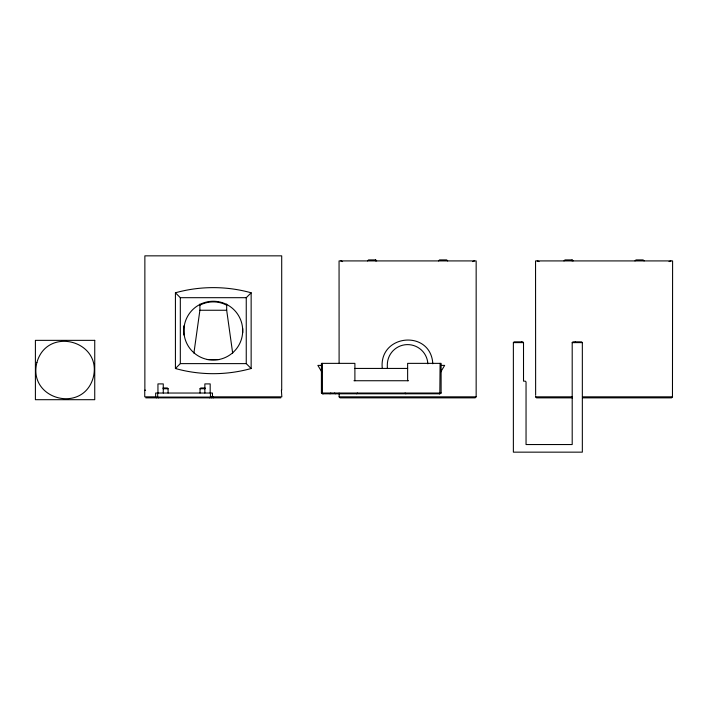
<?xml version="1.0" encoding="UTF-8"?>
<svg xmlns="http://www.w3.org/2000/svg" width="708" height="708" viewBox="0 0 708 708"><rect width="100%" height="100%" fill="white"/><g stroke="black" fill="none" stroke-linecap="round" stroke-linejoin="round"><path stroke-width="1.06" d="M281.704 390.241L281.704 255.845L144.866 255.845L144.866 390.241M193.904 353.133L199.895 310.254L199.895 304.077M354.894 380.736L354.894 363.363L321.414 363.363L321.414 393.037L322.698 393.798L439.827 393.798L440.093 363.363M440.597 372.16L444.659 365.39L441.004 365.39M476.024 396.834L475.165 397.852L340.044 397.852L339.185 396.834L339.105 393.117M175.425 368.514L180.319 363.62L180.319 297.687L175.425 292.793C200.028 285.908 226.551 285.908 251.145 292.793L251.145 368.514C226.551 375.399 200.028 375.399 175.425 368.514L175.425 292.793M251.145 368.514L246.251 363.62L246.251 297.687L251.145 292.793M200.037 393.037L200.037 388.727L200.798 387.966L205.108 387.966M209.674 397.852L210.435 397.091L210.435 393.037M211.701 397.852L212.462 397.091L212.462 393.037L155.663 393.037L155.663 397.091L156.424 397.852M367.541 260.916L368.558 259.907L375.656 259.907L376.665 260.916M438.544 260.916L439.553 259.907L446.659 259.907L447.668 260.916M330.043 393.798L330.804 393.037M356.664 393.798L357.425 393.037M563.984 260.916L565.002 259.907L572.099 259.907L573.117 260.916M439.332 393.798L440.093 393.037M513.371 342.61L514.132 341.849L522.752 341.849L523.513 342.61L523.513 381.152L525.283 381.152L526.044 381.913L526.044 444.544L572.197 444.544L572.197 342.61L572.958 341.849L581.578 341.849L582.339 342.61L582.339 452.155L513.371 452.155L513.371 342.61L523.513 342.61M634.987 260.916L636.005 259.907L643.103 259.907L644.121 260.916M574.737 342.61L575.498 341.849M439.827 393.798L441.111 393.037L441.111 363.363L407.631 363.363L407.631 380.736M199.895 305.183C208.152 300.785 218.427 300.785 226.684 305.183M472.599 261.597L474.395 260.916M669.051 261.597L670.839 260.916M180.319 297.687L246.251 297.687M199.895 310.254L226.684 310.254L232.675 353.133M572.197 342.61L582.339 342.61M207.258 359.558L219.321 359.558M180.319 363.62L246.251 363.62M321.521 365.39L317.865 365.39L321.928 372.16M354.894 368.434L407.631 368.434M353.956 380.736L408.569 380.736M163.017 387.966L167.327 387.966L168.088 388.727L168.088 393.037M163.017 388.727L168.088 388.727M200.037 388.727L205.108 388.727M145.6 390.241L144.742 390.241L144.742 396.834L155.795 396.834M281.403 390.241L281.837 396.834L211.134 396.834M321.414 393.037L441.111 393.037M535.637 395.321L535.549 260.916L672.6 260.916L672.467 396.834L671.609 397.852L582.551 397.852M339.061 396.834L476.157 396.834L476.157 260.916L339.061 260.916L339.105 363.372M535.505 396.834L572.223 396.834M582.427 396.834L672.6 396.834M155.663 397.091L212.462 397.091M145.76 397.852L280.819 397.852M572.436 397.852L536.496 397.852L535.637 396.834M537.266 260.916L539.053 261.597M340.814 260.916L342.61 261.597M521.486 341.849L522.247 342.61M405.1 393.037L405.861 393.798M334.601 393.037L335.362 393.798M322.432 363.363L322.432 393.037L323.193 393.798M158.45 397.852L157.689 397.091L157.689 393.037M322.432 393.037L322.698 393.798M432.818 363.797C430.845 329.211 378.824 333.902 382.249 368.195M572.099 259.907L572.099 260.916M387.32 368.169L387.32 364.886A20.284 20.284 0 0 1 407.073 344.61A20.284 20.284 0 0 1 427.862 363.832M375.656 259.907L375.656 260.916M242.702 328.494L242.702 332.831M226.684 304.077L226.684 310.254M213.285 396.834L213.285 397.852M210.179 393.037L210.179 383.904L204.86 383.904L204.86 393.037M183.868 325.857L183.868 335.008M163.274 393.037L163.274 383.904L157.946 383.904L157.946 393.037M36.905 362.478C27.479 399.383 82.942 414.242 93.235 377.568C102.66 340.663 47.188 325.804 36.905 362.478M94.739 340.353L35.4 340.353L35.4 399.693L94.739 399.693L94.739 340.353M192.488 351.451A29.417 29.417 0 0 0 241.702 338.265A29.417 29.417 0 0 0 205.674 302.245A29.417 29.417 0 0 0 192.488 351.451"/></g></svg>
